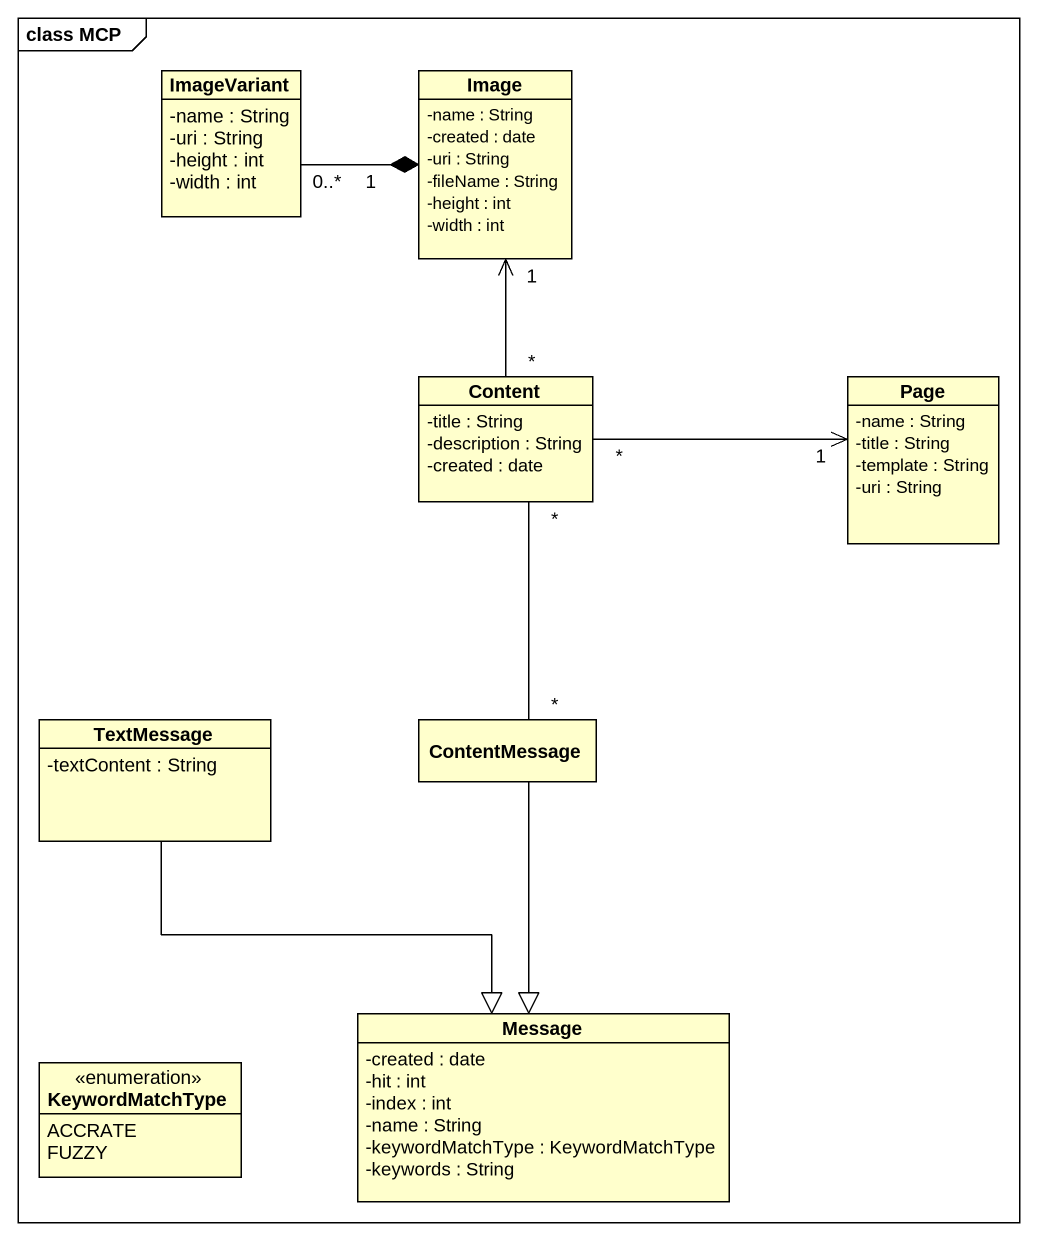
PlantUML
@startuml
mainframe class MCP
hide circle
hide empty members
skinparam classAttributeIconSize 0
class ImageVariant {
  -name : String
  -uri : String
  -height : int
  -width : int
}
class Image {
  -name : String
  -created : date
  -uri : String
  -fileName : String
  -height : int
  -width : int
}
class Content {
  -title : String
  -description : String
  -created : date
}
class "Page" as Page_ {
  -name : String
  -title : String
  -template : String
  -uri : String
}
class TextMessage {
  -textContent : String
}
class ContentMessage
enum KeywordMatchType {
  ACCRATE
  FUZZY
}
class Message {
  -created : date
  -hit : int
  -index : int
  -name : String
  -keywordMatchType : KeywordMatchType
  -keywords : String
}
Image "1" *-left- "0..*" ImageVariant
Content "*" -up-> "1" Image
Content "*" -right-> "1" Page_
Content "*" -- "*" ContentMessage
TextMessage --|> Message
ContentMessage --|> Message
@enduml
